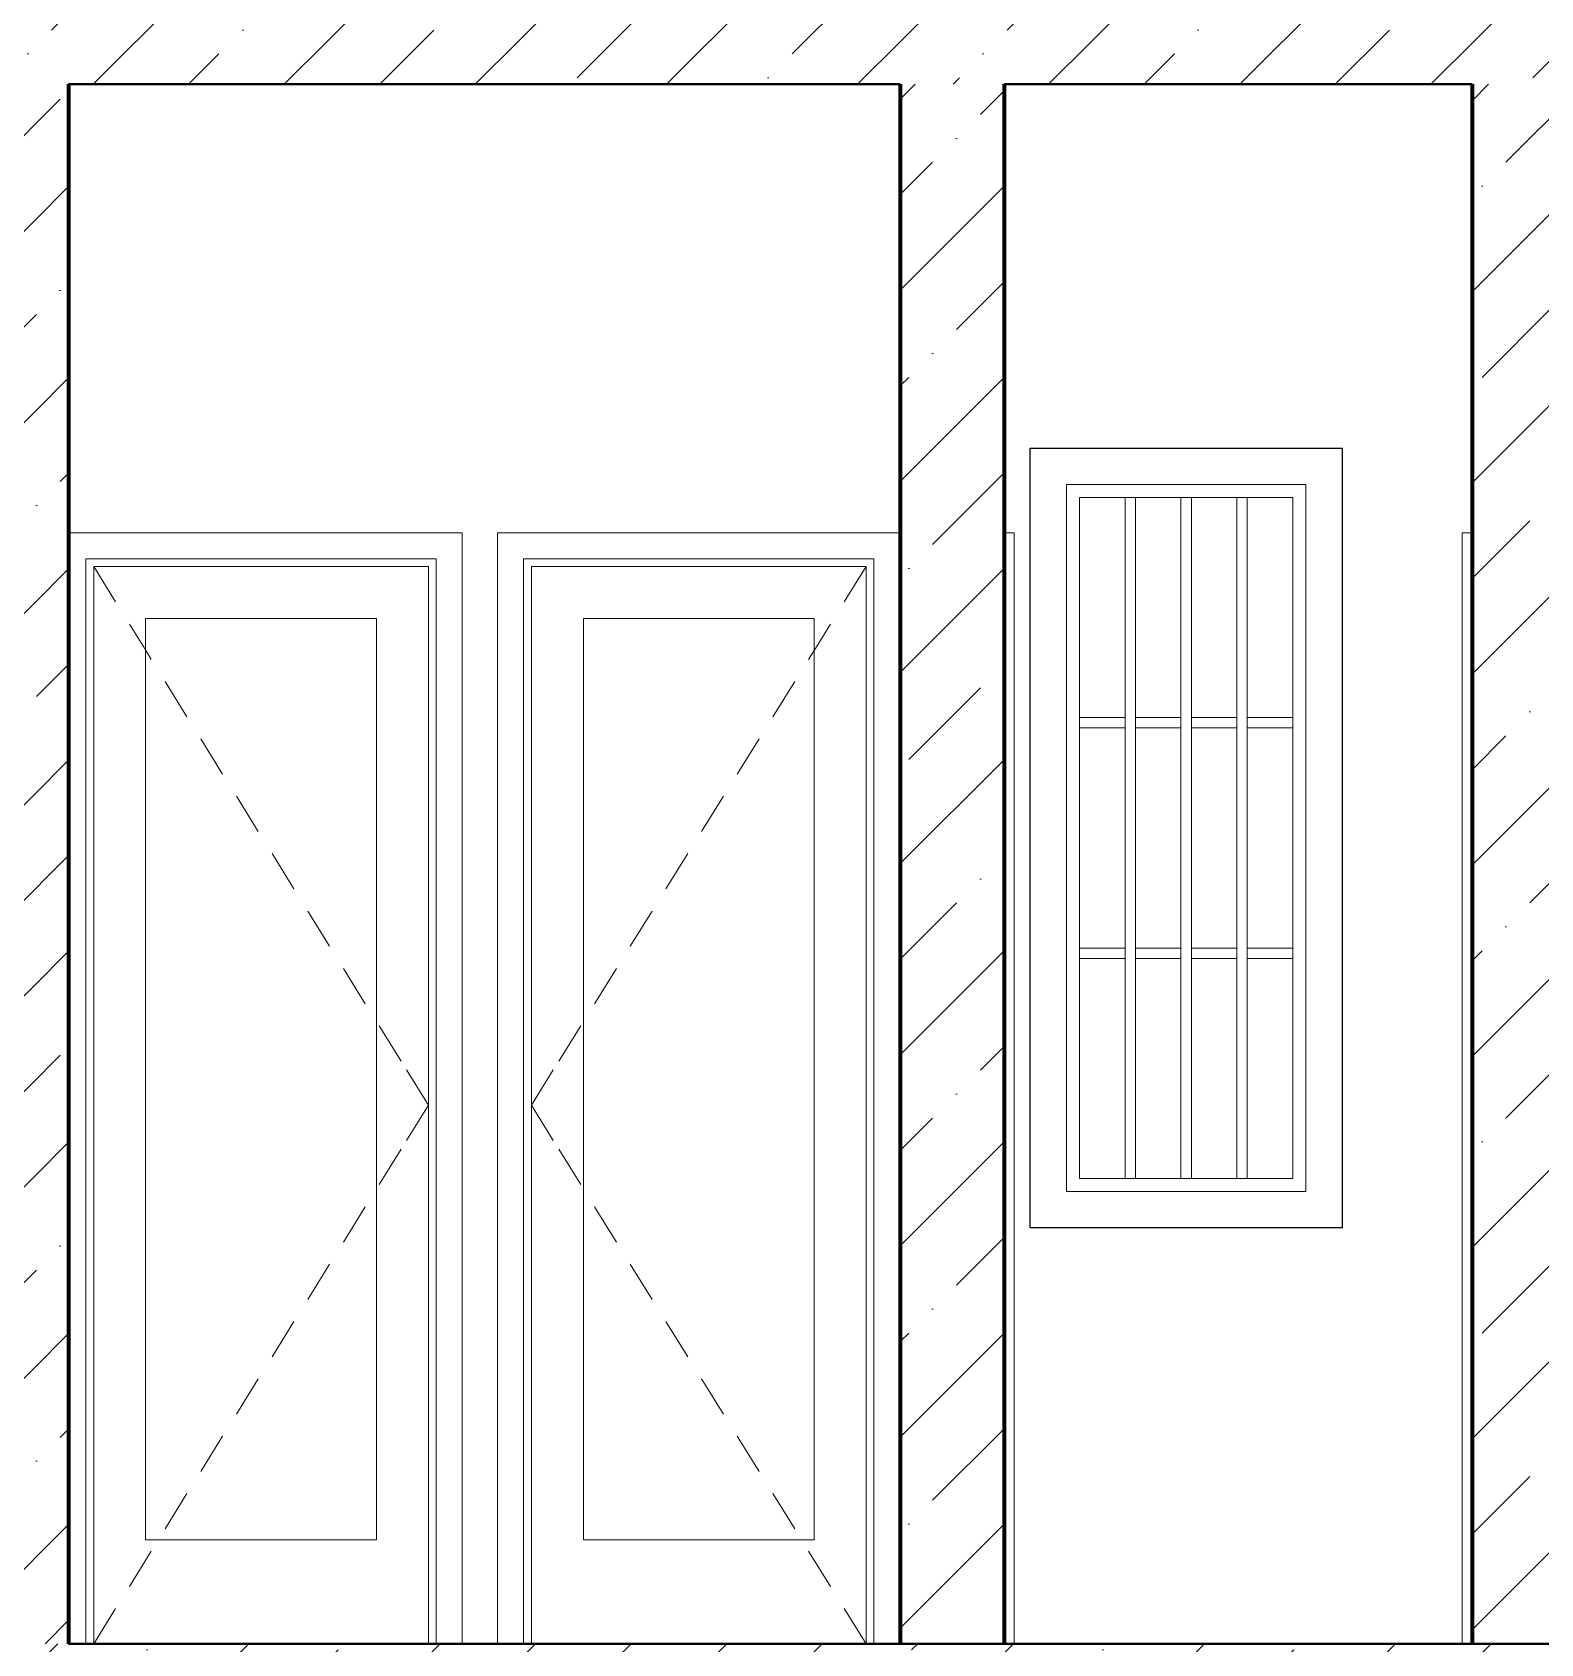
# Model space of a CAD drawing. Header units: feet. Extents: x -10410 to 374725, y -46422 to 88923.
# Drawn here: x 159778 to 162680, y 0 to 3100 of the extents above; entities that cross this region are included whole.
import ezdxf

# ---------------------------------------------------------------- set-up
doc = ezdxf.new("R2010")
doc.units = ezdxf.units.FT
doc.header["$MEASUREMENT"] = 0
doc.set_wipeout_variables(frame=1)
doc.linetypes.add('Wipeout_Contour', pattern=[1000, 0, -1000])
for name, color, linetype, lineweight in [('Конструктив - Перекрытия_Ном._пера__21', 7, 'Continuous', 40), ('Конструктив - Стены Несущие_Ном._пера__120', 7, 'Continuous', 5), ('Конструктив - Стены Несущие_Ном._пера__47', 7, 'Continuous', 80), ('Конструктив - Стены Несущие_Ном._пера__74', 255, 'Continuous', 0)]:
    doc.layers.add(name, color=color, linetype=linetype, lineweight=lineweight)
doc.layers.add('Конструктив - Стены Несущие', color=7, linetype='Continuous')
doc.layers.add('Конструктив - Стены Несущие_Ном._пера__170', color=7, linetype='Continuous', lineweight=5, true_color=0x9f9f00)
doc.layers.add('Конструктив - Стены Несущие_Ном._пера__87', color=7, linetype='Continuous', lineweight=25, true_color=0x6a6a6a)
pattern_1 = [(45, (0, 0), (-183.84776, 183.84776), []), (45, (-91.92, 91.92), (-183.84776, 183.84776), [195, -65, 0, -65])]

msp = doc.modelspace()

# ---------------------------------------------------------------- wipeouts: each hides what was drawn before it
at = {"color": 254, "linetype": 'Wipeout_Contour', "lineweight": 0, "ltscale": 1608157.037893469}
msp.add_wipeout([(159848.16301, 2136.99999), (160605.33698, 2136.99999), (160605.33698, 0), (160673.43284, 0), (160673.43284, 2136.99999), (161447.43286, 2136.99999), (161447.43286, 0), (161448.20217, 0), (161448.20217, 3000), (159848.16301, 3000)], dxfattribs=at).dxf.layer = 'Конструктив - Стены Несущие'
at = {"color": 254, "linetype": 'Wipeout_Contour', "lineweight": 0, "ltscale": 646968.234536}
msp.add_wipeout([(161768.20216, 870), (161768.20216, 2230), (161698.20216, 2230), (161698.20216, 870)], dxfattribs=at).dxf.layer = 'Конструктив - Стены Несущие'
at = {"color": 254, "linetype": 'Wipeout_Contour', "lineweight": 0, "ltscale": 649088.118834}
msp.add_wipeout([(162228.20216, 2230), (162228.20216, 870), (162298.20216, 870), (162298.20216, 2230)], dxfattribs=at).dxf.layer = 'Конструктив - Стены Несущие'
at = {"color": 254, "linetype": 'Wipeout_Contour', "lineweight": 0, "ltscale": 646659.056933}
msp.add_wipeout([(161667.20216, 0), (161667.20216, 2137), (161648.20216, 2137), (161648.20216, 0)], dxfattribs=at).dxf.layer = 'Конструктив - Стены Несущие'
at = {"color": 254, "linetype": 'Wipeout_Contour', "lineweight": 0, "ltscale": 650182.903834}
msp.add_wipeout([(162529.20216, 2137), (162529.20216, 0), (162548.20216, 0), (162548.20216, 2137)], dxfattribs=at).dxf.layer = 'Конструктив - Стены Несущие'
at = {"color": 254, "linetype": 'Wipeout_Contour', "lineweight": 0, "ltscale": 647808.031827}
msp.add_wipeout([(161900.70216, 1338.33333), (161988.20216, 1338.33333), (161988.20216, 1761.66667), (161900.70216, 1761.66667)], dxfattribs=at).dxf.layer = 'Конструктив - Стены Несущие'
at = {"color": 254, "linetype": 'Wipeout_Contour', "lineweight": 0, "ltscale": 648238.011779}
msp.add_wipeout([(162008.20216, 1338.33333), (162095.70216, 1338.33333), (162095.70216, 1761.66667), (162008.20216, 1761.66667)], dxfattribs=at).dxf.layer = 'Конструктив - Стены Несущие'

# ---------------------------------------------------------------- next in the draw order: linework, layer by layer
at = {"layer": 'Конструктив - Стены Несущие_Ном._пера__120', "linetype": 'Continuous'}
for p, q in [((161667.20216, 0), (161667.20216, 2137)), ((162529.20216, 2137), (162529.20216, 0))]:
    msp.add_line(p, q, dxfattribs=at)

# ---------------------------------------------------------------- next in the draw order: wipeouts: each hides what was drawn before it
at = {"color": 254, "linetype": 'Wipeout_Contour', "lineweight": 0, "ltscale": 650648.137917}
msp.add_wipeout([(162548.20216, 0), (162748.20216, 0), (162748.20216, 3000), (162548.20216, 3000)], dxfattribs=at).dxf.layer = 'Конструктив - Стены Несущие'
at = {"color": 254, "linetype": 'Wipeout_Contour', "lineweight": 0, "ltscale": 972083.244044}
msp.add_wipeout([(161768.20216, 2230), (162228.20216, 2230), (162298.20216, 2230), (162298.20216, 2300), (161698.20216, 2300), (161698.20216, 2230)], dxfattribs=at).dxf.layer = 'Конструктив - Стены Несущие'
at = {"color": 254, "linetype": 'Wipeout_Contour', "lineweight": 0, "ltscale": 647157.811585}
msp.add_wipeout([(161793.20216, 2204.99999), (161768.20215, 2204.99999), (161768.20215, 895.00001), (161793.20216, 895.00001)], dxfattribs=at).dxf.layer = 'Конструктив - Стены Несущие'
at = {"color": 254, "linetype": 'Wipeout_Contour', "lineweight": 0, "ltscale": 648897.717762}
msp.add_wipeout([(162203.20216, 2204.99999), (162203.20216, 895.00001), (162228.20216, 895.00001), (162228.20216, 2204.99999)], dxfattribs=at).dxf.layer = 'Конструктив - Стены Несущие'
at = {"color": 254, "linetype": 'Wipeout_Contour', "lineweight": 0, "ltscale": 639486.68053}
msp.add_wipeout([(159848.16301, 0), (159881.337, 0), (159881.337, 2086.99999), (159848.16301, 2120.17399)], dxfattribs=at).dxf.layer = 'Конструктив - Стены Несущие'
at = {"color": 254, "linetype": 'Wipeout_Contour', "lineweight": 0, "ltscale": 642349.127986}
msp.add_wipeout([(160605.337, 0), (160605.337, 2137), (160555.337, 2087), (160555.337, 0)], dxfattribs=at).dxf.layer = 'Конструктив - Стены Несущие'
at = {"color": 254, "linetype": 'Wipeout_Contour', "lineweight": 0, "ltscale": 642821.4912}
msp.add_wipeout([(160673.43285, 0), (160723.43285, 0), (160723.43285, 2087), (160673.43285, 2137)], dxfattribs=at).dxf.layer = 'Конструктив - Стены Несущие'
at = {"color": 254, "linetype": 'Wipeout_Contour', "lineweight": 0, "ltscale": 645717.366501}
msp.add_wipeout([(161447.43285, 2137), (161397.43285, 2087), (161397.43285, 0), (161447.43285, 0)], dxfattribs=at).dxf.layer = 'Конструктив - Стены Несущие'
at = {"color": 254, "linetype": 'Wipeout_Contour', "lineweight": 0, "ltscale": 972002.513455}
msp.add_wipeout([(162228.20216, 870), (161768.20216, 870), (161698.20216, 870), (161698.20216, 800), (162298.20216, 800), (162298.20216, 870)], dxfattribs=at).dxf.layer = 'Конструктив - Стены Несущие'

# ---------------------------------------------------------------- next in the draw order: hatches: boundary and pattern name
at = {"layer": 'Конструктив - Стены Несущие_Ном._пера__170', "linetype": 'Continuous'}
h = msp.add_hatch(dxfattribs=at)
h.set_pattern_fill('ЖЕЛЕЗОБЕТОН', color=256, style=0, pattern_type=2)
h.set_pattern_definition(pattern_1)
h.paths.add_polyline_path([(162548.20216, 0), (162748.20216, 0), (162748.20216, 3000), (162548.20216, 3000)])

# ---------------------------------------------------------------- next in the draw order: linework, layer by layer
at = {"layer": 'Конструктив - Стены Несущие_Ном._пера__120', "linetype": 'Continuous'}
msp.add_line((162529.20216, 2137), (162548.20216, 2137), dxfattribs=at)
at = {"layer": 'Конструктив - Стены Несущие_Ном._пера__47', "linetype": 'Continuous'}
msp.add_line((162548.20216, 3000), (162548.20216, 0), dxfattribs=at)
at = {"layer": 'Конструктив - Стены Несущие_Ном._пера__87', "linetype": 'Continuous'}
for p, q in [((161698.20216, 2300), (162298.20216, 2300)), ((161698.20216, 800), (161698.20216, 2300)), ((162298.20216, 2300), (162298.20216, 800)), ((162298.20216, 800), (161698.20216, 800))]:
    msp.add_line(p, q, dxfattribs=at)

# ---------------------------------------------------------------- next in the draw order: wipeouts: each hides what was drawn before it
at = {"color": 254, "linetype": 'Wipeout_Contour', "lineweight": 0, "ltscale": 972079.918122}
msp.add_wipeout([(162228.20216, 2230), (161768.20215, 2230), (161768.20215, 2204.99999), (161793.20216, 2204.99999), (162203.20215, 2204.99999), (162228.20216, 2204.99999)], dxfattribs=at).dxf.layer = 'Конструктив - Стены Несущие'
at = {"color": 254, "linetype": 'Wipeout_Contour', "lineweight": 0, "ltscale": 800808.606344}
msp.add_wipeout([(160605.33698, 2136.99999), (159848.16301, 2136.99999), (159848.16301, 2120.17399), (159881.337, 2086.99999), (160555.33698, 2086.99999)], dxfattribs=at).dxf.layer = 'Конструктив - Стены Несущие'
at = {"color": 254, "linetype": 'Wipeout_Contour', "lineweight": 0, "ltscale": 644297.126708}
msp.add_wipeout([(160673.43285, 2137), (160723.43285, 2087), (161397.43285, 2087), (161447.43285, 2137)], dxfattribs=at).dxf.layer = 'Конструктив - Стены Несущие'
at = {"color": 254, "linetype": 'Wipeout_Contour', "lineweight": 0, "ltscale": 639581.887762}
msp.add_wipeout([(159881.33701, 0), (159896.33699, 0), (159896.33699, 2060), (159881.33701, 2060)], dxfattribs=at).dxf.layer = 'Конструктив - Стены Несущие'
at = {"color": 254, "linetype": 'Wipeout_Contour', "lineweight": 0, "ltscale": 642217.778812}
msp.add_wipeout([(160540.337, 2060.00001), (160540.337, 0), (160555.33699, 0), (160555.33699, 2060.00001)], dxfattribs=at).dxf.layer = 'Конструктив - Стены Несущие'
at = {"color": 254, "linetype": 'Wipeout_Contour', "lineweight": 0, "ltscale": 642950.132157}
msp.add_wipeout([(160723.43286, 0), (160738.43286, 0), (160738.43286, 2060.00001), (160723.43286, 2060.00001)], dxfattribs=at).dxf.layer = 'Конструктив - Стены Несущие'
at = {"color": 254, "linetype": 'Wipeout_Contour', "lineweight": 0, "ltscale": 645586.024337}
msp.add_wipeout([(161382.43285, 0), (161397.43285, 0), (161397.43285, 2060.00001), (161382.43285, 2060.00001)], dxfattribs=at).dxf.layer = 'Конструктив - Стены Несущие'
at = {"color": 254, "linetype": 'Wipeout_Contour', "lineweight": 0, "ltscale": 647378.051902}
msp.add_wipeout([(161793.20216, 1338.33333), (161880.70216, 1338.33333), (161880.70216, 1761.66667), (161793.20216, 1761.66667)], dxfattribs=at).dxf.layer = 'Конструктив - Стены Несущие'
at = {"color": 254, "linetype": 'Wipeout_Contour', "lineweight": 0, "ltscale": 648667.991757}
msp.add_wipeout([(162115.70216, 1338.33333), (162203.20216, 1338.33333), (162203.20216, 1761.66667), (162115.70216, 1761.66667)], dxfattribs=at).dxf.layer = 'Конструктив - Стены Несущие'
at = {"color": 254, "linetype": 'Wipeout_Contour', "lineweight": 0, "ltscale": 972003.779925}
msp.add_wipeout([(161793.20216, 895.00001), (161768.20215, 895.00001), (161768.20215, 870), (162228.20216, 870), (162228.20216, 895.00001), (162203.20215, 895.00001)], dxfattribs=at).dxf.layer = 'Конструктив - Стены Несущие'

# ---------------------------------------------------------------- next in the draw order: hatches: boundary and pattern name
at = {"layer": 'Конструктив - Стены Несущие_Ном._пера__120', "linetype": 'Continuous'}
h = msp.add_hatch(dxfattribs=at)
h.set_pattern_fill('ЖЕЛЕЗОБЕТОН', color=256, style=0, pattern_type=2)
h.set_pattern_definition([(45, (159648.16, 1500), (-183.848, 183.848), []), (45, (159556.24, 1591.92), (-183.848, 183.848), [195, -65, 0, -65])])
h.paths.add_polyline_path([(159848.16301, 0), (159848.16301, 3000), (159448.16301, 3000), (159448.16301, 0)])

# ---------------------------------------------------------------- next in the draw order: linework, layer by layer
for p, q in [((161768.20216, 870), (161768.20216, 2230)), ((161768.20216, 2230), (162228.20216, 2230)), ((162228.20216, 2230), (162228.20216, 870)), ((159848.16301, 2137), (160605.337, 2137)), ((160605.337, 2137), (160605.337, 0)), ((160673.43285, 2137), (160673.43285, 0)), ((162228.20216, 870), (161768.20216, 870))]:
    msp.add_line(p, q, dxfattribs=at)
at = {"layer": 'Конструктив - Стены Несущие_Ном._пера__47', "linetype": 'Continuous'}
msp.add_line((159848.16301, 3000), (159848.16301, 0), dxfattribs=at)

# ---------------------------------------------------------------- next in the draw order: wipeouts: each hides what was drawn before it
at = {"color": 254, "linetype": 'Wipeout_Contour', "lineweight": 0, "ltscale": 646248.514594}
msp.add_wipeout([(161648.20216, 0), (161648.20216, 3000), (161448.20216, 3000), (161448.20216, 0)], dxfattribs=at).dxf.layer = 'Конструктив - Стены Несущие'
at = {"color": 254, "linetype": 'Wipeout_Contour', "lineweight": 0, "ltscale": 647397.463755}
msp.add_wipeout([(161793.20216, 1781.66667), (161880.70216, 1781.66667), (161880.70216, 2205), (161793.20216, 2205)], dxfattribs=at).dxf.layer = 'Конструктив - Стены Несущие'
at = {"color": 254, "linetype": 'Wipeout_Contour', "lineweight": 0, "ltscale": 647827.430796}
msp.add_wipeout([(161900.70216, 1781.66667), (161988.20216, 1781.66667), (161988.20216, 2205), (161900.70216, 2205)], dxfattribs=at).dxf.layer = 'Конструктив - Стены Несущие'
at = {"color": 254, "linetype": 'Wipeout_Contour', "lineweight": 0, "ltscale": 648257.397881}
msp.add_wipeout([(162008.20216, 1781.66667), (162095.70216, 1781.66667), (162095.70216, 2205), (162008.20216, 2205)], dxfattribs=at).dxf.layer = 'Конструктив - Стены Несущие'
at = {"color": 254, "linetype": 'Wipeout_Contour', "lineweight": 0, "ltscale": 648687.365009}
msp.add_wipeout([(162115.70216, 1781.66667), (162203.20216, 1781.66667), (162203.20216, 2205), (162115.70216, 2205)], dxfattribs=at).dxf.layer = 'Конструктив - Стены Несущие'
at = {"color": 254, "linetype": 'Wipeout_Contour', "lineweight": 0, "ltscale": 1281853.631358792}
msp.add_wipeout([(160555.33698, 2086.99999), (159881.33701, 2086.99999), (159881.33701, 2060.00001), (159896.337, 2060.00001), (159896.337, 2072), (160540.33699, 2072), (160540.33699, 2060.00001), (160555.33698, 2060.00001)], dxfattribs=at).dxf.layer = 'Конструктив - Стены Несущие'
at = {"color": 254, "linetype": 'Wipeout_Contour', "lineweight": 0, "ltscale": 1288589.839176878}
msp.add_wipeout([(161397.43287, 2086.99999), (160723.43286, 2086.99999), (160723.43286, 2060.00001), (160738.43286, 2060.00001), (160738.43286, 2072), (161382.43284, 2072), (161382.43284, 2060.00001), (161397.43287, 2060.00001)], dxfattribs=at).dxf.layer = 'Конструктив - Стены Несущие'
at = {"color": 254, "linetype": 'Wipeout_Contour', "lineweight": 0, "ltscale": 639809.910131}
msp.add_wipeout([(159896.337, 200), (159996.337, 200), (159996.337, 1972), (159896.337, 1972)], dxfattribs=at).dxf.layer = 'Конструктив - Стены Несущие'
at = {"color": 254, "linetype": 'Wipeout_Contour', "lineweight": 0, "ltscale": 641985.826882}
msp.add_wipeout([(160540.337, 200), (160540.337, 1972), (160440.337, 1972), (160440.337, 200)], dxfattribs=at).dxf.layer = 'Конструктив - Стены Несущие'
at = {"color": 254, "linetype": 'Wipeout_Contour', "lineweight": 0, "ltscale": 643178.164925}
msp.add_wipeout([(160738.43285, 200), (160838.43285, 200), (160838.43285, 1972), (160738.43285, 1972)], dxfattribs=at).dxf.layer = 'Конструктив - Стены Несущие'
at = {"color": 254, "linetype": 'Wipeout_Contour', "lineweight": 0, "ltscale": 645354.082544}
msp.add_wipeout([(161382.43285, 200), (161382.43285, 1972), (161282.43285, 1972), (161282.43285, 200)], dxfattribs=at).dxf.layer = 'Конструктив - Стены Несущие'
at = {"color": 254, "linetype": 'Wipeout_Contour', "lineweight": 0, "ltscale": 647363.497198}
msp.add_wipeout([(161793.20216, 895), (161880.70216, 895), (161880.70216, 1318.33333), (161793.20216, 1318.33333)], dxfattribs=at).dxf.layer = 'Конструктив - Стены Несущие'
at = {"color": 254, "linetype": 'Wipeout_Contour', "lineweight": 0, "ltscale": 647793.486784}
msp.add_wipeout([(161900.70216, 895), (161988.20216, 895), (161988.20216, 1318.33333), (161900.70216, 1318.33333)], dxfattribs=at).dxf.layer = 'Конструктив - Стены Несущие'
at = {"color": 254, "linetype": 'Wipeout_Contour', "lineweight": 0, "ltscale": 648223.476384}
msp.add_wipeout([(162008.20216, 895), (162095.70216, 895), (162095.70216, 1318.33333), (162008.20216, 1318.33333)], dxfattribs=at).dxf.layer = 'Конструктив - Стены Несущие'
at = {"color": 254, "linetype": 'Wipeout_Contour', "lineweight": 0, "ltscale": 648653.465997}
msp.add_wipeout([(162115.70216, 895), (162203.20216, 895), (162203.20216, 1318.33333), (162115.70216, 1318.33333)], dxfattribs=at).dxf.layer = 'Конструктив - Стены Несущие'

# ---------------------------------------------------------------- next in the draw order: hatches: boundary and pattern name
at = {"layer": 'Конструктив - Стены Несущие_Ном._пера__120', "linetype": 'Continuous'}
h = msp.add_hatch(dxfattribs=at)
h.set_pattern_fill('ЖЕЛЕЗОБЕТОН', color=256, style=0, pattern_type=2)
h.set_pattern_definition([(45, (161148.16, 3150), (-183.848, 183.848), []), (45, (161056.24, 3241.92), (-183.848, 183.848), [195, -65, 0, -65])])
h.paths.add_polyline_path([(165848.16288, 3000), (165848.16288, 3300), (156448.16295, 3300), (156448.16295, 3000)])
at = {"layer": 'Конструктив - Стены Несущие_Ном._пера__170', "linetype": 'Continuous'}
h = msp.add_hatch(dxfattribs=at)
h.set_pattern_fill('ЖЕЛЕЗОБЕТОН', color=256, style=0, pattern_type=2)
h.set_pattern_definition(pattern_1)
h.paths.add_polyline_path([(161648.20216, 0), (161648.20216, 3000), (161448.20216, 3000), (161448.20216, 0)])

# ---------------------------------------------------------------- next in the draw order: linework, layer by layer
at = {"layer": 'Конструктив - Перекрытия_Ном._пера__21', "linetype": 'Continuous'}
for p, q in [((161448.20216, 3000), (159848.16301, 3000)), ((162548.20216, 3000), (161648.20216, 3000)), ((162548.20216, 0), (161648.20216, 0))]:
    msp.add_line(p, q, dxfattribs=at)
at = {"layer": 'Конструктив - Стены Несущие_Ном._пера__120', "linetype": 'Continuous'}
for p, q in [((161447.43285, 2137), (160673.43285, 2137)), ((161447.43285, 0), (161447.43285, 2137)), ((161667.20216, 2137), (161648.20216, 2137))]:
    msp.add_line(p, q, dxfattribs=at)
at = {"layer": 'Конструктив - Стены Несущие_Ном._пера__47', "linetype": 'Continuous'}
for p, q in [((161448.20216, 3000), (161448.20216, 0)), ((161648.20216, 3000), (161648.20216, 0))]:
    msp.add_line(p, q, dxfattribs=at)
at = {"layer": 'Конструктив - Стены Несущие_Ном._пера__74', "linetype": 'Continuous'}
for p, q in [((160498.10227, 1103.94283), (160540.337, 1036)), ((160780.66758, 1103.94283), (160738.43285, 1036)), ((160498.10227, 968.05717), (160540.337, 1036)), ((160780.66758, 968.05717), (160738.43285, 1036))]:
    msp.add_line(p, q, dxfattribs=at)

# ---------------------------------------------------------------- next in the draw order: wipeouts: each hides what was drawn before it
at = {"color": 254, "linetype": 'Wipeout_Contour', "lineweight": 0, "ltscale": 647597.787823}
msp.add_wipeout([(161900.70216, 895), (161900.70216, 2205), (161880.70216, 2205), (161880.70216, 895)], dxfattribs=at).dxf.layer = 'Конструктив - Стены Несущие'
at = {"color": 254, "linetype": 'Wipeout_Contour', "lineweight": 0, "ltscale": 648027.764613}
msp.add_wipeout([(162008.20216, 895), (162008.20216, 2205), (161988.20216, 2205), (161988.20216, 895)], dxfattribs=at).dxf.layer = 'Конструктив - Стены Несущие'
at = {"color": 254, "linetype": 'Wipeout_Contour', "lineweight": 0, "ltscale": 648457.741434}
msp.add_wipeout([(162115.70216, 895), (162115.70216, 2205), (162095.70216, 2205), (162095.70216, 895)], dxfattribs=at).dxf.layer = 'Конструктив - Стены Несущие'
at = {"color": 254, "linetype": 'Wipeout_Contour', "lineweight": 0, "ltscale": 961385.34631}
msp.add_wipeout([(159896.337, 2072), (159896.337, 1972), (159996.337, 1972), (160440.337, 1972), (160540.337, 1972), (160540.337, 2072)], dxfattribs=at).dxf.layer = 'Конструктив - Стены Несущие'
at = {"color": 254, "linetype": 'Wipeout_Contour', "lineweight": 0, "ltscale": 966437.527644}
msp.add_wipeout([(161382.43285, 2072), (160738.43285, 2072), (160738.43285, 1972), (160838.43285, 1972), (161282.43285, 1972), (161382.43285, 1972)], dxfattribs=at).dxf.layer = 'Конструктив - Стены Несущие'
at = {"color": 254, "linetype": 'Wipeout_Contour', "lineweight": 0, "ltscale": 961310.522556}
msp.add_wipeout([(159896.337, 0), (160540.337, 0), (160540.337, 200), (160440.337, 200), (159996.337, 200), (159896.337, 200)], dxfattribs=at).dxf.layer = 'Конструктив - Стены Несущие'
at = {"color": 254, "linetype": 'Wipeout_Contour', "lineweight": 0, "ltscale": 966363.095073}
msp.add_wipeout([(161382.43285, 0), (161382.43285, 200), (161282.43285, 200), (160838.43285, 200), (160738.43285, 200), (160738.43285, 0)], dxfattribs=at).dxf.layer = 'Конструктив - Стены Несущие'

# ---------------------------------------------------------------- next in the draw order: hatches: boundary and pattern name
at = {"layer": 'Конструктив - Стены Несущие_Ном._пера__120', "linetype": 'Continuous'}
h = msp.add_hatch(dxfattribs=at)
h.set_pattern_fill('ЖЕЛЕЗОБЕТОН', color=256, style=0, pattern_type=2)
h.set_pattern_definition([(45, (161148.16, -150), (-183.848, 183.848), []), (45, (161056.24, -58.08), (-183.848, 183.848), [195, -65, 0, -65])])
h.paths.add_polyline_path([(165848.16288, -300), (165848.16288, 0), (156448.16295, 0), (156448.16295, -300)])

# ---------------------------------------------------------------- next in the draw order: linework, layer by layer
at = {"layer": 'Конструктив - Перекрытия_Ном._пера__21', "linetype": 'Continuous'}
msp.add_line((165748.16301, 0), (159848.16301, 0), dxfattribs=at)
at = {"layer": 'Конструктив - Стены Несущие_Ном._пера__120', "linetype": 'Continuous'}
for p, q in [((162203.20216, 2205), (161793.20216, 2205)), ((159881.337, 2087), (159881.337, 0)), ((160555.337, 2087), (159881.337, 2087)), ((160555.337, 0), (160555.337, 2087)), ((160723.43285, 0), (160723.43285, 2087)), ((160723.43285, 2087), (161397.43285, 2087)), ((161397.43285, 2087), (161397.43285, 0)), ((159896.337, 2072), (159896.337, 1972)), ((160540.337, 2072), (159896.337, 2072)), ((160540.337, 1972), (160540.337, 2072)), ((160738.43285, 1972), (160738.43285, 2072)), ((160738.43285, 2072), (161382.43285, 2072)), ((161382.43285, 2072), (161382.43285, 1972)), ((159896.337, 1972), (159896.337, 200)), ((160540.337, 200), (160540.337, 1972)), ((160738.43285, 200), (160738.43285, 1972)), ((161382.43285, 1972), (161382.43285, 200)), ((161793.20216, 895), (162203.20216, 895)), ((159896.337, 200), (159896.337, 0)), ((160540.337, 0), (160540.337, 200)), ((160738.43285, 0), (160738.43285, 200)), ((161382.43285, 200), (161382.43285, 0))]:
    msp.add_line(p, q, dxfattribs=at)
at = {"layer": 'Конструктив - Стены Несущие_Ном._пера__74', "linetype": 'Continuous'}
for p, q in [((159896.337, 2072), (159938.57173, 2004.05717)), ((161382.43285, 2072), (161340.19812, 2004.05717)), ((159964.96843, 110.40709), (160007.20316, 178.34992)), ((161313.80142, 110.40709), (161271.56669, 178.34992)), ((159896.337, 0), (159938.57173, 67.94283)), ((161382.43285, 0), (161340.19812, 67.94283))]:
    msp.add_line(p, q, dxfattribs=at)

# ---------------------------------------------------------------- next in the draw order: wipeouts: each hides what was drawn before it
at = {"color": 254, "linetype": 'Wipeout_Contour', "lineweight": 0, "ltscale": 640897.868466}
msp.add_wipeout([(159996.337, 200), (160440.337, 200), (160440.337, 1972), (159996.337, 1972)], dxfattribs=at).dxf.layer = 'Конструктив - Стены Несущие'
at = {"color": 254, "linetype": 'Wipeout_Contour', "lineweight": 0, "ltscale": 644266.123695}
msp.add_wipeout([(161282.43285, 200), (161282.43285, 1972), (160838.43285, 1972), (160838.43285, 200)], dxfattribs=at).dxf.layer = 'Конструктив - Стены Несущие'
at = {"color": 254, "linetype": 'Wipeout_Contour', "lineweight": 0, "ltscale": 647386.598394}
msp.add_wipeout([(161880.70216, 1761.66667), (161880.70216, 1781.66667), (161793.20216, 1781.66667), (161793.20216, 1761.66667)], dxfattribs=at).dxf.layer = 'Конструктив - Стены Несущие'
at = {"color": 254, "linetype": 'Wipeout_Contour', "lineweight": 0, "ltscale": 647816.572647}
msp.add_wipeout([(161988.20216, 1761.66667), (161988.20216, 1781.66667), (161900.70216, 1781.66667), (161900.70216, 1761.66667)], dxfattribs=at).dxf.layer = 'Конструктив - Стены Несущие'
at = {"color": 254, "linetype": 'Wipeout_Contour', "lineweight": 0, "ltscale": 648246.546933}
msp.add_wipeout([(162095.70216, 1761.66667), (162095.70216, 1781.66667), (162008.20216, 1781.66667), (162008.20216, 1761.66667)], dxfattribs=at).dxf.layer = 'Конструктив - Стены Несущие'
at = {"color": 254, "linetype": 'Wipeout_Contour', "lineweight": 0, "ltscale": 648676.521254}
msp.add_wipeout([(162203.20216, 1761.66667), (162203.20216, 1781.66667), (162115.70216, 1781.66667), (162115.70216, 1761.66667)], dxfattribs=at).dxf.layer = 'Конструктив - Стены Несущие'
at = {"color": 254, "linetype": 'Wipeout_Contour', "lineweight": 0, "ltscale": 647369.615017}
msp.add_wipeout([(161880.70216, 1318.33333), (161880.70216, 1338.33333), (161793.20216, 1338.33333), (161793.20216, 1318.33333)], dxfattribs=at).dxf.layer = 'Конструктив - Стены Несущие'
at = {"color": 254, "linetype": 'Wipeout_Contour', "lineweight": 0, "ltscale": 647799.600543}
msp.add_wipeout([(161988.20216, 1318.33333), (161988.20216, 1338.33333), (161900.70216, 1338.33333), (161900.70216, 1318.33333)], dxfattribs=at).dxf.layer = 'Конструктив - Стены Несущие'
at = {"color": 254, "linetype": 'Wipeout_Contour', "lineweight": 0, "ltscale": 648229.586087}
msp.add_wipeout([(162095.70216, 1318.33333), (162095.70216, 1338.33333), (162008.20216, 1338.33333), (162008.20216, 1318.33333)], dxfattribs=at).dxf.layer = 'Конструктив - Стены Несущие'
at = {"color": 254, "linetype": 'Wipeout_Contour', "lineweight": 0, "ltscale": 648659.571651}
msp.add_wipeout([(162203.20216, 1318.33333), (162203.20216, 1338.33333), (162115.70216, 1338.33333), (162115.70216, 1318.33333)], dxfattribs=at).dxf.layer = 'Конструктив - Стены Несущие'

# ---------------------------------------------------------------- next in the draw order: linework, layer by layer
at = {"layer": 'Конструктив - Стены Несущие_Ном._пера__120', "linetype": 'Continuous'}
for p, q in [((161793.20216, 2205), (161793.20216, 895)), ((161880.70216, 1781.66667), (161880.70216, 2205)), ((161900.70216, 2205), (161900.70216, 1781.66667)), ((161988.20216, 1781.66667), (161988.20216, 2205)), ((162008.20216, 2205), (162008.20216, 1781.66667)), ((162095.70216, 1781.66667), (162095.70216, 2205)), ((162115.70216, 2205), (162115.70216, 1781.66667)), ((162203.20216, 895), (162203.20216, 2205)), ((159996.337, 200), (159996.337, 1972)), ((159996.337, 1972), (160440.337, 1972)), ((160440.337, 1972), (160440.337, 200)), ((160838.43285, 1972), (160838.43285, 200)), ((161282.43285, 1972), (160838.43285, 1972)), ((161282.43285, 200), (161282.43285, 1972)), ((161793.20216, 1781.66667), (161880.70216, 1781.66667)), ((161880.70216, 1781.66667), (161880.70216, 1761.66667)), ((161900.70216, 1761.66667), (161900.70216, 1781.66667)), ((161900.70216, 1781.66667), (161988.20216, 1781.66667)), ((161988.20216, 1781.66667), (161988.20216, 1761.66667)), ((162008.20216, 1761.66667), (162008.20216, 1781.66667)), ((162008.20216, 1781.66667), (162095.70216, 1781.66667)), ((162095.70216, 1781.66667), (162095.70216, 1761.66667)), ((162115.70216, 1761.66667), (162115.70216, 1781.66667)), ((162115.70216, 1781.66667), (162203.20216, 1781.66667)), ((161880.70216, 1761.66667), (161793.20216, 1761.66667)), ((161880.70216, 1338.33333), (161880.70216, 1761.66667)), ((161900.70216, 1761.66667), (161900.70216, 1338.33333)), ((161988.20216, 1761.66667), (161900.70216, 1761.66667)), ((161988.20216, 1338.33333), (161988.20216, 1761.66667)), ((162008.20216, 1761.66667), (162008.20216, 1338.33333)), ((162095.70216, 1761.66667), (162008.20216, 1761.66667)), ((162095.70216, 1338.33333), (162095.70216, 1761.66667)), ((162115.70216, 1761.66667), (162115.70216, 1338.33333)), ((162203.20216, 1761.66667), (162115.70216, 1761.66667)), ((161793.20216, 1338.33333), (161880.70216, 1338.33333)), ((161880.70216, 1338.33333), (161880.70216, 1318.33333)), ((161900.70216, 1318.33333), (161900.70216, 1338.33333)), ((161900.70216, 1338.33333), (161988.20216, 1338.33333)), ((161988.20216, 1338.33333), (161988.20216, 1318.33333)), ((162008.20216, 1318.33333), (162008.20216, 1338.33333)), ((162008.20216, 1338.33333), (162095.70216, 1338.33333)), ((162095.70216, 1338.33333), (162095.70216, 1318.33333)), ((162115.70216, 1318.33333), (162115.70216, 1338.33333)), ((162115.70216, 1338.33333), (162203.20216, 1338.33333)), ((161880.70216, 1318.33333), (161793.20216, 1318.33333)), ((161880.70216, 895), (161880.70216, 1318.33333)), ((161900.70216, 1318.33333), (161900.70216, 895)), ((161988.20216, 1318.33333), (161900.70216, 1318.33333)), ((161988.20216, 895), (161988.20216, 1318.33333)), ((162008.20216, 1318.33333), (162008.20216, 895)), ((162095.70216, 1318.33333), (162008.20216, 1318.33333)), ((162095.70216, 895), (162095.70216, 1318.33333)), ((162115.70216, 1318.33333), (162115.70216, 895)), ((162203.20216, 1318.33333), (162115.70216, 1318.33333)), ((160440.337, 200), (159996.337, 200)), ((160838.43285, 200), (161282.43285, 200))]:
    msp.add_line(p, q, dxfattribs=at)
at = {"layer": 'Конструктив - Стены Несущие_Ном._пера__74', "linetype": 'Continuous'}
for p, q in [((159964.96843, 1961.59291), (160007.20316, 1893.65008)), ((161313.80142, 1961.59291), (161271.56669, 1893.65008)), ((160033.59987, 1851.18582), (160075.8346, 1783.24299)), ((161245.16998, 1851.18582), (161202.93525, 1783.24299)), ((160102.2313, 1740.77872), (160144.46603, 1672.8359)), ((161176.53855, 1740.77872), (161134.30382, 1672.8359)), ((160170.86274, 1630.37163), (160213.09747, 1562.4288)), ((161107.90711, 1630.37163), (161065.67238, 1562.4288)), ((160239.49418, 1519.96454), (160281.72891, 1452.02171)), ((161039.27567, 1519.96454), (160997.04095, 1452.02171)), ((160308.12561, 1409.55745), (160350.36034, 1341.61462)), ((160970.64424, 1409.55745), (160928.40951, 1341.61462)), ((160376.75705, 1299.15035), (160418.99178, 1231.20753)), ((160902.0128, 1299.15035), (160859.77807, 1231.20753)), ((160445.38848, 1188.74326), (160487.62321, 1120.80044)), ((160833.38137, 1188.74326), (160791.14664, 1120.80044)), ((160445.38848, 883.25674), (160487.62321, 951.19956)), ((160833.38137, 883.25674), (160791.14664, 951.19956)), ((160376.75705, 772.84965), (160418.99178, 840.79247)), ((160902.0128, 772.84965), (160859.77807, 840.79247)), ((160308.12561, 662.44255), (160350.36034, 730.38538)), ((160970.64424, 662.44255), (160928.40951, 730.38538)), ((160239.49418, 552.03546), (160281.72891, 619.97829)), ((161039.27567, 552.03546), (160997.04095, 619.97829)), ((160170.86274, 441.62837), (160213.09747, 509.5712)), ((161107.90711, 441.62837), (161065.67238, 509.5712)), ((160102.2313, 331.22128), (160144.46603, 399.1641)), ((161176.53855, 331.22128), (161134.30382, 399.1641)), ((160033.59987, 220.81418), (160075.8346, 288.75701)), ((161245.16998, 220.81418), (161202.93525, 288.75701))]:
    msp.add_line(p, q, dxfattribs=at)

doc.saveas('drawing.dxf')
